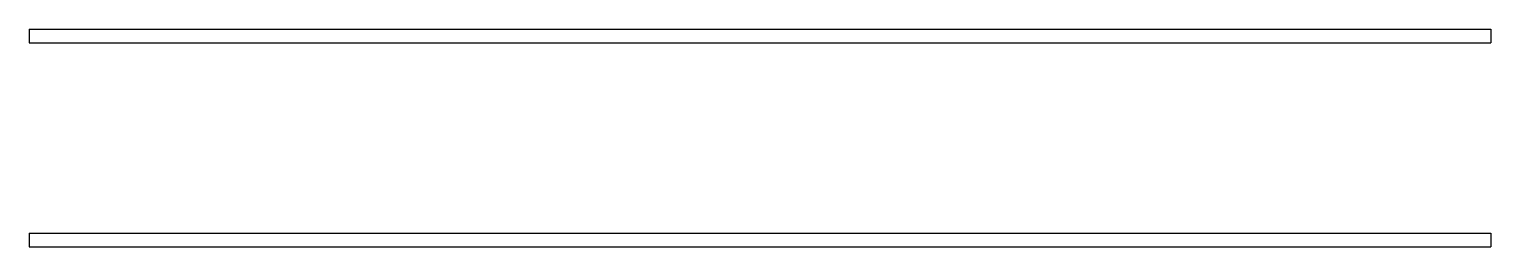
# Model space of a CAD drawing. Header units: millimetres. Extents: x 0 to 171, y 0 to 25.
import ezdxf

# ---------------------------------------------------------------- set-up
doc = ezdxf.new("R2010")
doc.units = ezdxf.units.MM

msp = doc.modelspace()

# ---------------------------------------------------------------- linework, layer by layer
for p, q in [((0, 25.4, 12.7), (170.6, 25.4, 12.7)), ((0, 25.4, 12.7), (0, 23.8, 12.7)), ((170.6, 25.4, 12.7), (170.6, 23.8, 12.7)), ((0, 23.8, 12.7), (170.6, 23.8, 12.7)), ((0, 1.6, 12.7), (170.6, 1.6, 12.7)), ((0, 1.6, 12.7), (0, 0, 12.7)), ((0, 0, 12.7), (170.6, 0, 12.7)), ((170.6, 1.6, 12.7), (170.6, 0, 12.7))]:
    msp.add_line(p, q)

doc.saveas('drawing.dxf')
